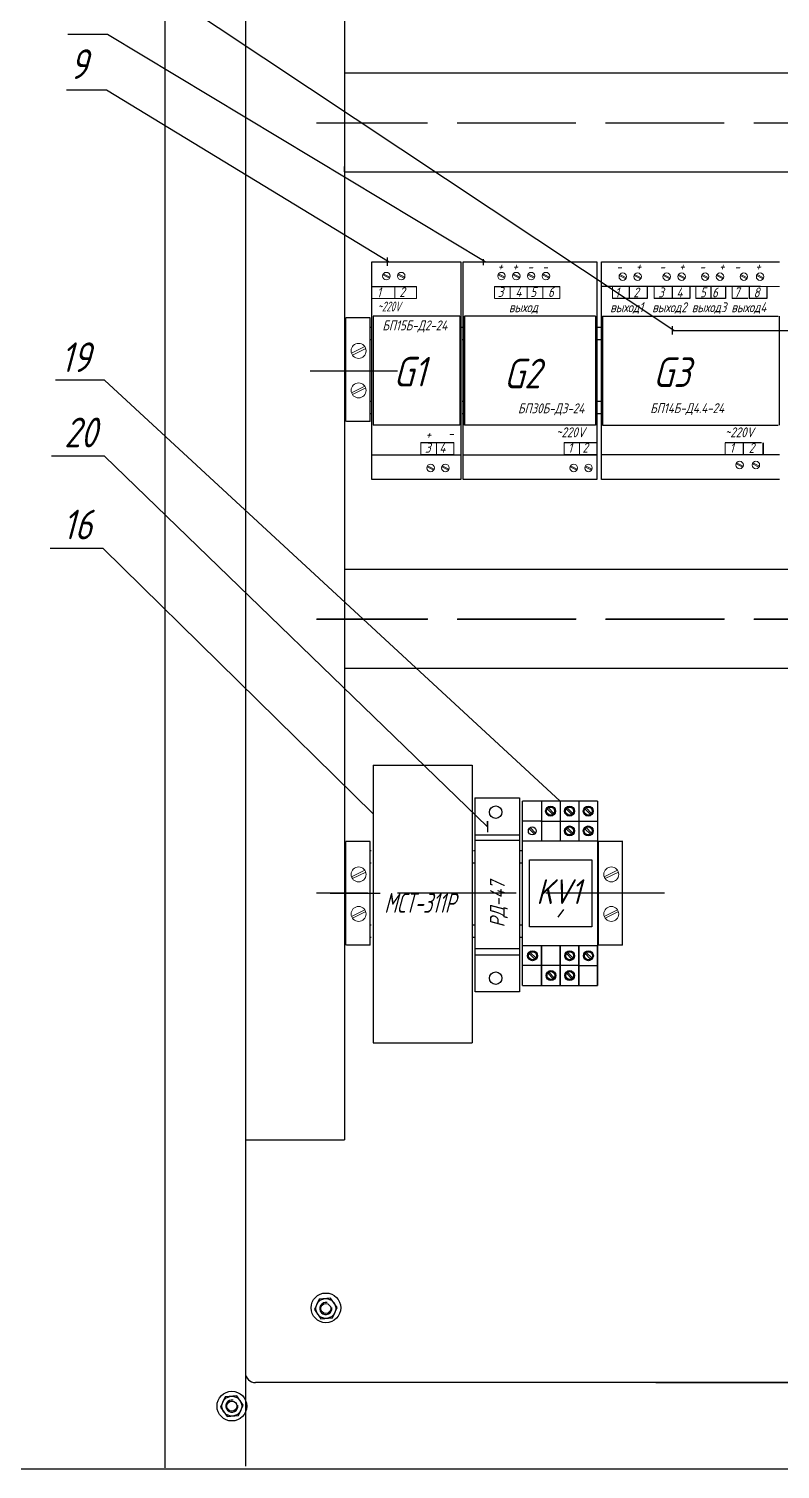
# Model space of a CAD drawing. Header units: millimetres. Extents: x 1012 to 5632, y 4 to 1530.
# Drawn here: x 1152.5 to 1228.4, y 1234.6 to 1380.2 of the extents above; entities that cross this region are included whole.
import ezdxf

# ---------------------------------------------------------------- set-up
doc = ezdxf.new("R2010")
doc.units = ezdxf.units.MM
doc.linetypes.add('ACAD_ISO02W100', pattern=[15, 12, -3])
doc.layers.add('ссылки', color=7, linetype='Continuous')
doc.styles.add('GOST тип А', font='GOST_A.TTF', dxfattribs={"oblique": 15})
doc.styles.get("Standard").update_dxf_attribs({"font": 'GOST_A.TTF', "width": 0.8, "oblique": 15, "height": 3})
doc.styles.add('ЕСКД', font='GOST_A.TTF', dxfattribs={"oblique": 15, "height": 2.5})

msp = doc.modelspace()

# ---------------------------------------------------------------- linework, layer by layer
at = {"color": 7, "lineweight": 30}
for p, q in [((1166.2318, 1234.7154), (1166.2318, 1484.7154)), ((1174.3568, 1474.8302), (1174.3568, 1243.7631)), ((1184.3568, 1465.7103), (1184.3568, 1267.8963)), ((1184.3568, 1375.7716), (1310.6068, 1375.7716)), ((1184.3568, 1365.7716), (1310.6068, 1365.7716)), ((1187.1492, 1356.6721), (1196.1492, 1356.6721)), ((1187.1492, 1334.6721), (1187.1492, 1356.6721)), ((1196.1492, 1356.6721), (1196.1492, 1334.6721)), ((1196.3738, 1334.6721), (1196.3738, 1356.6721)), ((1196.3738, 1356.6721), (1209.8738, 1356.6721)), ((1196.3738, 1334.6721), (1196.3738, 1356.6721)), ((1209.8738, 1356.6721), (1209.8738, 1334.6721)), ((1210.3459, 1334.6721), (1210.3459, 1356.6721)), ((1210.3459, 1334.6721), (1210.3459, 1356.6721)), ((1210.3459, 1356.6721), (1228.3459, 1356.6721)), ((1186.9676, 1351.0157), (1184.5069, 1351.0157)), ((1184.5069, 1340.5157), (1184.5069, 1351.0157)), ((1186.9676, 1340.5157), (1186.9676, 1351.0157)), ((1187.067, 1350.0471), (1186.9757, 1350.0471)), ((1187.067, 1350.0471), (1187.067, 1350.0471)), ((1196.3738, 1350.0471), (1196.1492, 1350.0471)), ((1210.3459, 1350.0471), (1209.8738, 1350.0471)), ((1187.067, 1348.7971), (1186.9757, 1348.7971)), ((1187.0655, 1348.7971), (1187.067, 1348.7971)), ((1196.3738, 1348.7971), (1196.2649, 1348.7971)), ((1210.3459, 1348.7971), (1209.8738, 1348.7971)), ((1187.067, 1342.5471), (1186.9709, 1342.5471)), ((1196.3738, 1342.5471), (1196.2649, 1342.5471)), ((1210.3459, 1342.5471), (1209.8738, 1342.5471)), ((1186.9676, 1340.5157), (1184.5676, 1340.5157)), ((1187.067, 1341.2971), (1186.9676, 1341.2971)), ((1196.3738, 1341.2971), (1196.2649, 1341.2971)), ((1210.3459, 1341.2971), (1209.8738, 1341.2971)), ((1196.1492, 1334.6721), (1187.1492, 1334.6721)), ((1209.8738, 1334.6721), (1196.3738, 1334.6721)), ((1228.3459, 1334.6721), (1210.3459, 1334.6721)), ((1184.3568, 1325.588), (1285.1282, 1325.588)), ((1184.3568, 1325.588), (1310.6068, 1325.588)), ((1184.3568, 1315.588), (1285.1282, 1315.588)), ((1184.3568, 1315.588), (1285.1282, 1315.588)), ((1184.3568, 1315.588), (1310.6068, 1315.588)), ((1187.2741, 1305.781), (1187.2741, 1277.7033)), ((1187.2741, 1305.781), (1197.28, 1305.781)), ((1197.28, 1305.781), (1197.28, 1277.7033)), ((1197.5658, 1302.4712), (1202.0658, 1302.4712)), ((1197.5763, 1282.8612), (1197.5763, 1302.4712)), ((1202.0658, 1302.4712), (1202.0658, 1282.8612)), ((1209.9572, 1302.1287), (1202.3859, 1302.1287)), ((1202.3859, 1283.5037), (1202.3859, 1302.1287)), ((1204.3071, 1302.1287), (1204.3071, 1300.1287)), ((1209.9572, 1302.1287), (1209.9572, 1283.5037)), ((1204.3071, 1300.1287), (1202.3859, 1300.1287)), ((1184.3568, 1298.214), (1184.3568, 1289.464)), ((1186.9676, 1298.0692), (1184.5069, 1298.0692)), ((1184.5069, 1287.5692), (1184.5069, 1298.0692)), ((1186.9676, 1287.5692), (1186.9676, 1298.0692)), ((1212.5204, 1298.0692), (1210.0597, 1298.0692)), ((1210.0597, 1287.5692), (1210.0597, 1298.0692)), ((1212.4671, 1287.5692), (1212.4671, 1298.0692)), ((1212.4671, 1287.5692), (1212.4671, 1298.0692)), ((1184.5069, 1297.0805), (1184.3568, 1297.0805)), ((1187.067, 1297.1007), (1186.9757, 1297.1007)), ((1187.067, 1297.1007), (1187.067, 1297.1007)), ((1197.5833, 1297.1007), (1197.4126, 1297.1007)), ((1202.2259, 1297.1007), (1202.0658, 1297.1007)), ((1202.2185, 1297.1007), (1202.0658, 1297.1007)), ((1202.3859, 1297.1007), (1202.2259, 1297.1007)), ((1202.3785, 1297.1007), (1202.2259, 1297.1007)), ((1210.0589, 1297.1007), (1209.9676, 1297.1007)), ((1210.0597, 1297.1007), (1209.9676, 1297.1007)), ((1210.0589, 1297.1007), (1210.0589, 1297.1007)), ((1184.5069, 1295.8305), (1184.3568, 1295.8305)), ((1187.067, 1295.8507), (1186.9757, 1295.8507)), ((1187.0655, 1295.8507), (1187.067, 1295.8507)), ((1197.5448, 1295.8507), (1197.3922, 1295.8507)), ((1197.5833, 1295.8507), (1197.4126, 1295.8507)), ((1197.5833, 1295.8507), (1197.5522, 1295.8507)), ((1202.1981, 1295.8507), (1202.0454, 1295.8507)), ((1202.2259, 1295.8507), (1202.0658, 1295.8507)), ((1202.3581, 1295.8507), (1202.2055, 1295.8507)), ((1202.3859, 1295.8507), (1202.2259, 1295.8507)), ((1203.0734, 1296.1912), (1209.392, 1296.1912)), ((1203.0734, 1289.4412), (1203.0734, 1296.1912)), ((1209.392, 1296.1912), (1209.392, 1289.4412)), ((1210.0589, 1295.8507), (1209.9676, 1295.8507)), ((1210.0597, 1295.8507), (1209.9888, 1295.8507)), ((1210.0574, 1295.8507), (1210.0589, 1295.8507)), ((1184.5069, 1289.5805), (1184.3568, 1289.5805)), ((1187.067, 1289.6007), (1186.9709, 1289.6007)), ((1197.4942, 1289.6007), (1197.3415, 1289.6007)), ((1197.5233, 1289.6007), (1197.3526, 1289.6007)), ((1202.2074, 1289.6007), (1202.0547, 1289.6007)), ((1202.2259, 1289.6007), (1202.0658, 1289.6007)), ((1202.3675, 1289.6007), (1202.2148, 1289.6007)), ((1202.3859, 1289.6007), (1202.2259, 1289.6007)), ((1209.392, 1289.4412), (1203.0734, 1289.4412)), ((1210.0591, 1289.6007), (1209.963, 1289.6007)), ((1210.0597, 1289.6007), (1209.9982, 1289.6007)), ((1184.5069, 1288.3305), (1184.3568, 1288.3305)), ((1187.067, 1288.3507), (1186.9676, 1288.3507)), ((1197.4942, 1288.3507), (1197.3415, 1288.3507)), ((1197.5233, 1288.3507), (1197.3526, 1288.3507)), ((1202.2074, 1288.3507), (1202.0547, 1288.3507)), ((1202.2259, 1288.3507), (1202.0658, 1288.3507)), ((1202.3675, 1288.3507), (1202.2148, 1288.3507)), ((1202.3859, 1288.3507), (1202.2259, 1288.3507)), ((1210.0591, 1288.3507), (1209.9597, 1288.3507)), ((1210.0597, 1288.3507), (1209.9982, 1288.3507)), ((1186.9676, 1287.5692), (1184.5676, 1287.5692)), ((1212.4671, 1287.5692), (1210.0671, 1287.5692)), ((1208.0689, 1283.5037), (1208.0689, 1285.5037)), ((1208.0689, 1285.5037), (1209.9572, 1285.5037)), ((1202.3859, 1283.5037), (1209.9572, 1283.5037)), ((1202.0658, 1282.8612), (1197.5763, 1282.8612)), ((1187.2741, 1277.7033), (1197.28, 1277.7033)), ((1174.3568, 1267.8963), (1184.3568, 1267.8963)), ((1319.6068, 1243.3302), (1175.3568, 1243.3302)), ((1166.2318, 1234.5802), (1091.2318, 1234.5802)), ((1328.7318, 1234.5802), (1166.2318, 1234.5802))]:
    msp.add_line(p, q, dxfattribs=at)
at = {"color": 7}
for p, q in [((1217.6819, 1349.747), (1160.0687, 1388.0099)), ((1160.4185, 1379.6653), (1156.4021, 1379.6653)), ((1198.5973, 1356.683), (1160.4185, 1379.6653)), ((1160.2939, 1374.0187), (1156.2775, 1374.0187)), ((1188.8823, 1356.6401), (1160.2939, 1374.0187)), ((1184.3568, 1365.7716), (1184.3568, 1366.3006)), ((1184.3568, 1365.7716), (1184.3568, 1366.3006)), ((1184.3568, 1363.0539), (1184.3568, 1326.6315)), ((1188.6895, 1357.0979), (1188.6895, 1356.2614)), ((1198.4045, 1356.9412), (1198.4045, 1356.3395)), ((1187.1492, 1354.1721), (1191.6492, 1354.1721)), ((1187.1492, 1354.1721), (1191.6492, 1354.1721)), ((1199.5514, 1354.1721), (1206.1379, 1354.1721)), ((1199.5514, 1354.1721), (1206.1379, 1354.1721)), ((1199.5514, 1354.1721), (1206.1379, 1354.1721)), ((1199.5514, 1354.1721), (1206.1379, 1354.1721)), ((1226.4362, 1354.1721), (1210.3459, 1354.1721)), ((1212.8041, 1354.1721), (1210.3459, 1354.1721)), ((1213.1425, 1354.1721), (1213.1425, 1352.9563)), ((1214.9843, 1354.1721), (1214.9843, 1352.9563)), ((1217.5091, 1354.1721), (1217.5091, 1352.9563)), ((1219.2877, 1354.1721), (1219.2877, 1352.9563)), ((1221.4074, 1354.1721), (1221.4074, 1352.9563)), ((1222.8828, 1354.1721), (1222.8828, 1352.9563)), ((1225.2996, 1354.1721), (1225.2996, 1352.9563)), ((1227.0782, 1354.1721), (1227.0782, 1352.9563)), ((1213.1425, 1352.9563), (1211.4622, 1352.9563)), ((1214.9843, 1352.9563), (1213.1425, 1352.9563)), ((1217.5091, 1352.9563), (1215.6673, 1352.9563)), ((1219.2877, 1352.9563), (1217.5091, 1352.9563)), ((1221.7242, 1352.9563), (1219.8823, 1352.9563)), ((1222.8828, 1352.9563), (1221.7242, 1352.9563)), ((1225.1576, 1352.9563), (1223.5658, 1352.9563)), ((1227.0782, 1352.9563), (1225.2996, 1352.9563)), ((1186.9676, 1351.0157), (1184.5069, 1351.0157)), ((1186.9143, 1351.0157), (1184.5069, 1351.0157)), ((1196.0242, 1351.1721), (1187.2742, 1351.1721)), ((1187.2742, 1351.1721), (1187.2742, 1340.1721)), ((1196.0242, 1351.1721), (1196.0242, 1340.1721)), ((1196.4988, 1340.1721), (1196.4988, 1351.1721)), ((1196.4988, 1351.1721), (1196.4988, 1340.1721)), ((1209.7488, 1351.1721), (1196.4988, 1351.1721)), ((1209.7488, 1351.1721), (1209.7488, 1340.1721)), ((1210.4709, 1351.1721), (1210.4709, 1340.1721)), ((1210.4709, 1340.1721), (1210.4709, 1351.1721)), ((1210.4709, 1351.1721), (1228.2209, 1351.1721)), ((1228.3628, 1340.1721), (1228.3628, 1351.1721)), ((1217.4892, 1349.747), (1235.3743, 1349.7315)), ((1217.5136, 1350.178), (1217.5136, 1349.3414)), ((1160.1159, 1344.7066), (1155.1575, 1344.7066)), ((1206.1712, 1302.1287), (1160.1159, 1344.7066)), ((1180.9078, 1345.6377), (1189.7204, 1345.6377)), ((1196.0242, 1340.1721), (1187.2742, 1340.1721)), ((1209.7488, 1340.1721), (1196.4988, 1340.1721)), ((1210.4709, 1340.1721), (1228.2209, 1340.1721)), ((1187.1492, 1337.1721), (1196.1492, 1337.1721)), ((1192.0966, 1338.4014), (1195.4126, 1338.4014)), ((1192.8706, 1338.4014), (1195.4126, 1338.4014)), ((1192.8706, 1338.4014), (1195.4126, 1338.4014)), ((1192.8706, 1338.4014), (1195.4126, 1338.4014)), ((1196.3738, 1337.1721), (1209.8738, 1337.1721)), ((1206.5664, 1338.4014), (1209.8825, 1338.4014)), ((1207.3404, 1338.4014), (1209.8825, 1338.4014)), ((1207.3404, 1338.4014), (1209.8825, 1338.4014)), ((1207.3404, 1338.4014), (1209.8825, 1338.4014)), ((1224.7048, 1337.1721), (1210.3459, 1337.1721)), ((1224.7048, 1338.388), (1222.863, 1338.388)), ((1226.5467, 1338.388), (1224.7048, 1338.388)), ((1224.7048, 1337.1721), (1224.7048, 1338.388)), ((1228.3459, 1337.1721), (1224.7048, 1337.1721)), ((1226.6886, 1338.388), (1226.6886, 1337.1721)), ((1226.6886, 1337.1721), (1226.6886, 1338.388)), ((1160.1185, 1337.0091), (1154.7396, 1337.0091)), ((1198.8294, 1299.5461), (1160.1185, 1337.0091)), ((1159.9759, 1327.6994), (1154.597, 1327.6994)), ((1187.2741, 1300.8478), (1159.9759, 1327.6994)), ((1174.3568, 1322.103), (1174.3568, 1234.8991)), ((1205.4329, 1300.7979), (1204.8773, 1301.3535)), ((1205.539, 1300.9039), (1204.9834, 1301.4596)), ((1206.1712, 1302.1287), (1206.1712, 1298.1287)), ((1207.3506, 1300.7979), (1206.7949, 1301.3535)), ((1207.4566, 1300.9039), (1206.901, 1301.4596)), ((1208.0668, 1302.1287), (1208.0668, 1298.1287)), ((1209.2409, 1300.7979), (1208.6852, 1301.3535)), ((1209.347, 1300.9039), (1208.7913, 1301.4596)), ((1209.9572, 1302.1287), (1209.9572, 1298.1287)), ((1198.8294, 1299.5461), (1198.8285, 1300.1211)), ((1198.8285, 1300.1211), (1198.8303, 1299.0082)), ((1203.585, 1298.7979), (1203.0293, 1299.3535)), ((1203.6911, 1298.9039), (1203.1354, 1299.4596)), ((1204.2072, 1300.1287), (1209.9572, 1300.1287)), ((1204.2072, 1300.1287), (1206.0313, 1300.1287)), ((1204.3071, 1300.1287), (1204.3071, 1298.1287)), ((1207.3506, 1298.7979), (1206.7949, 1299.3535)), ((1207.4566, 1298.9039), (1206.901, 1299.4596)), ((1209.2409, 1298.7979), (1208.6852, 1299.3535)), ((1209.347, 1298.9039), (1208.7913, 1299.4596)), ((1186.9676, 1298.0692), (1184.5069, 1298.0692)), ((1186.9143, 1298.0692), (1184.5069, 1298.0692)), ((1197.5658, 1298.7331), (1202.0658, 1298.7331)), ((1197.5658, 1298.1786), (1202.0658, 1298.1786)), ((1202.1385, 1298.7257), (1202.1385, 1298.7257)), ((1202.3859, 1298.1287), (1209.9572, 1298.1287)), ((1212.5204, 1298.0692), (1210.0597, 1298.0692)), ((1212.4671, 1298.0692), (1210.0597, 1298.0692)), ((1184.3568, 1297.0805), (1184.5069, 1297.0805)), ((1206.5273, 1291.165), (1205.9572, 1290.4055)), ((1202.0658, 1287.1927), (1197.5658, 1287.1927)), ((1197.5658, 1286.6096), (1202.0658, 1286.6096)), ((1209.9572, 1287.5037), (1202.3859, 1287.5037)), ((1202.3859, 1283.5037), (1202.3859, 1287.5037)), ((1203.0551, 1286.7285), (1203.6107, 1286.1729)), ((1203.1612, 1286.8346), (1203.7168, 1286.2789)), ((1204.3071, 1283.5037), (1204.3071, 1287.5037)), ((1204.3071, 1287.5037), (1204.3071, 1283.5037)), ((1206.1712, 1283.5037), (1206.1712, 1287.5037)), ((1206.1712, 1287.5037), (1206.1712, 1283.5037)), ((1206.8063, 1286.7285), (1207.3619, 1286.1729)), ((1206.9123, 1286.8346), (1207.468, 1286.2789)), ((1208.0668, 1283.5037), (1208.0668, 1287.5037)), ((1208.0668, 1287.5037), (1208.0668, 1283.5037)), ((1208.7054, 1286.7285), (1209.2611, 1286.1729)), ((1208.8115, 1286.8346), (1209.3672, 1286.2789)), ((1209.9572, 1283.5037), (1209.9572, 1287.5037)), ((1209.9572, 1283.5037), (1209.9572, 1287.0166)), ((1208.0668, 1285.5037), (1202.3859, 1285.5037)), ((1204.9169, 1284.7285), (1205.4725, 1284.1729)), ((1205.0229, 1284.8346), (1205.5786, 1284.2789)), ((1206.8063, 1284.7285), (1207.3619, 1284.1729)), ((1206.9123, 1284.8346), (1207.468, 1284.2789)), ((1215.8443, 1243.3302), (1304.7235, 1243.3302))]:
    msp.add_line(p, q, dxfattribs=at)
at = {"color": 7, "linetype": 'ACAD_ISO02W100'}
for p, q in [((1312.7537, 1370.6943), (1181.5264, 1370.6943)), ((1312.7537, 1320.5108), (1181.5264, 1320.5108)), ((1312.7983, 1320.5254), (1181.571, 1320.5254)), ((1216.7158, 1292.8313), (1181.5264, 1292.8313))]:
    msp.add_line(p, q, dxfattribs=at)
at = {"color": 7, "linetype": 'Continuous', "lineweight": 0}
for p, q in [((1188.9194, 1355.02), (1188.2464, 1355.3553)), ((1188.9194, 1355.02), (1188.2464, 1355.3553)), ((1188.9654, 1355.1122), (1188.2924, 1355.4475)), ((1188.9654, 1355.1122), (1188.2924, 1355.4475)), ((1190.4194, 1355.02), (1189.7464, 1355.3553)), ((1190.4194, 1355.02), (1189.7464, 1355.3553)), ((1190.4654, 1355.1122), (1189.7924, 1355.4475)), ((1190.4654, 1355.1122), (1189.7924, 1355.4475)), ((1200.5565, 1355.02), (1199.8836, 1355.3553)), ((1200.5565, 1355.02), (1199.8836, 1355.3553)), ((1200.6025, 1355.1122), (1199.9295, 1355.4475)), ((1200.6025, 1355.1122), (1199.9295, 1355.4475)), ((1202.0565, 1355.02), (1201.3836, 1355.3553)), ((1202.0565, 1355.02), (1201.3836, 1355.3553)), ((1202.1025, 1355.1122), (1201.4295, 1355.4475)), ((1202.1025, 1355.1122), (1201.4295, 1355.4475)), ((1203.5565, 1355.02), (1202.8836, 1355.3553)), ((1203.5565, 1355.02), (1202.8836, 1355.3553)), ((1203.6025, 1355.1122), (1202.9295, 1355.4475)), ((1203.6025, 1355.1122), (1202.9295, 1355.4475)), ((1205.0565, 1355.02), (1204.3836, 1355.3553)), ((1205.0565, 1355.02), (1204.3836, 1355.3553)), ((1205.1025, 1355.1122), (1204.4295, 1355.4475)), ((1205.1025, 1355.1122), (1204.4295, 1355.4475)), ((1212.8233, 1354.9624), (1212.1503, 1355.2978)), ((1212.8233, 1354.9624), (1212.1503, 1355.2978)), ((1212.8692, 1355.0547), (1212.1963, 1355.39)), ((1212.8692, 1355.0547), (1212.1963, 1355.39)), ((1214.3233, 1354.9624), (1213.6503, 1355.2978)), ((1214.3233, 1354.9624), (1213.6503, 1355.2978)), ((1214.3692, 1355.0547), (1213.6963, 1355.39)), ((1214.3692, 1355.0547), (1213.6963, 1355.39)), ((1217.2685, 1354.9624), (1216.5955, 1355.2978)), ((1217.2685, 1354.9624), (1216.5955, 1355.2978)), ((1217.3144, 1355.0547), (1216.6415, 1355.39)), ((1217.3144, 1355.0547), (1216.6415, 1355.39)), ((1218.7685, 1354.9624), (1218.0955, 1355.2978)), ((1218.7685, 1354.9624), (1218.0955, 1355.2978)), ((1218.8144, 1355.0547), (1218.1415, 1355.39)), ((1218.8144, 1355.0547), (1218.1415, 1355.39)), ((1221.1524, 1354.9624), (1220.4795, 1355.2978)), ((1221.1524, 1354.9624), (1220.4795, 1355.2978)), ((1221.1984, 1355.0547), (1220.5254, 1355.39)), ((1221.1984, 1355.0547), (1220.5254, 1355.39)), ((1222.6524, 1354.9624), (1221.9795, 1355.2978)), ((1222.6524, 1354.9624), (1221.9795, 1355.2978)), ((1222.6984, 1355.0547), (1222.0254, 1355.39)), ((1222.6984, 1355.0547), (1222.0254, 1355.39)), ((1225.0665, 1354.9624), (1224.3935, 1355.2978)), ((1225.0665, 1354.9624), (1224.3935, 1355.2978)), ((1225.1125, 1355.0547), (1224.4395, 1355.39)), ((1225.1125, 1355.0547), (1224.4395, 1355.39)), ((1226.7084, 1354.9624), (1226.0355, 1355.2978)), ((1226.7084, 1354.9624), (1226.0355, 1355.2978)), ((1226.7544, 1355.0547), (1226.0814, 1355.39)), ((1226.7544, 1355.0547), (1226.0814, 1355.39)), ((1189.4518, 1354.1721), (1189.4518, 1352.9563)), ((1191.6492, 1354.1721), (1191.6492, 1352.9563)), ((1199.5514, 1354.1721), (1199.5514, 1352.9563)), ((1201.1374, 1354.1721), (1201.1374, 1352.9563)), ((1202.8446, 1354.1721), (1202.8446, 1352.9563)), ((1204.4306, 1354.1721), (1204.4306, 1352.9563)), ((1206.1379, 1354.1721), (1206.1379, 1352.9563)), ((1210.3459, 1354.1721), (1228.3459, 1354.1721)), ((1211.4622, 1354.1721), (1211.4622, 1352.9563)), ((1211.4622, 1352.9563), (1211.4622, 1354.1721)), ((1213.1425, 1352.9563), (1213.1425, 1354.1721)), ((1213.1425, 1354.1721), (1214.9843, 1354.1721)), ((1215.6673, 1352.9563), (1215.6673, 1354.1721)), ((1215.6673, 1354.1721), (1217.5091, 1354.1721)), ((1217.5091, 1352.9563), (1217.5091, 1354.1721)), ((1217.5091, 1354.1721), (1219.2877, 1354.1721)), ((1219.8823, 1352.9563), (1219.8823, 1354.1721)), ((1219.8823, 1354.1721), (1221.7242, 1354.1721)), ((1221.7242, 1354.1721), (1222.8828, 1354.1721)), ((1223.3158, 1354.1721), (1225.1576, 1354.1721)), ((1223.5658, 1352.9563), (1223.5658, 1354.1721)), ((1225.2996, 1352.9563), (1225.2996, 1354.1721)), ((1225.2996, 1354.1721), (1227.0782, 1354.1721)), ((1191.6492, 1352.9563), (1187.1492, 1352.9563)), ((1202.8446, 1352.9563), (1199.5714, 1352.9563)), ((1206.1379, 1352.9563), (1202.8646, 1352.9563)), ((1185.0774, 1347.4307), (1186.4233, 1348.1014)), ((1185.1693, 1347.2463), (1186.5152, 1347.9169)), ((1185.0774, 1343.4307), (1186.4233, 1344.1014)), ((1185.1693, 1343.2463), (1186.5152, 1343.9169)), ((1192.0966, 1338.4014), (1192.0966, 1337.1855)), ((1195.4126, 1337.1855), (1192.0966, 1337.1855)), ((1193.6785, 1338.4014), (1193.6785, 1337.1855)), ((1195.4126, 1338.4014), (1195.4126, 1337.1855)), ((1206.5664, 1338.4014), (1206.5664, 1337.1855)), ((1209.8825, 1337.1855), (1206.5664, 1337.1855)), ((1208.1483, 1338.4014), (1208.1483, 1337.1855)), ((1209.8825, 1338.4014), (1209.8825, 1337.1855)), ((1222.863, 1338.388), (1222.863, 1337.1721)), ((1222.863, 1337.1721), (1224.7048, 1337.1721)), ((1224.7048, 1338.388), (1224.7048, 1337.1721)), ((1224.7048, 1337.1721), (1226.5467, 1337.1721)), ((1193.3887, 1335.6188), (1192.7157, 1335.9542)), ((1193.3887, 1335.6188), (1192.7157, 1335.9542)), ((1193.4346, 1335.7111), (1192.7617, 1336.0464)), ((1193.4346, 1335.7111), (1192.7617, 1336.0464)), ((1194.8887, 1335.6188), (1194.2157, 1335.9542)), ((1194.8887, 1335.6188), (1194.2157, 1335.9542)), ((1194.9346, 1335.7111), (1194.2617, 1336.0464)), ((1194.9346, 1335.7111), (1194.2617, 1336.0464)), ((1207.8585, 1335.6188), (1207.1855, 1335.9542)), ((1207.8585, 1335.6188), (1207.1855, 1335.9542)), ((1207.9045, 1335.7111), (1207.2315, 1336.0464)), ((1207.9045, 1335.7111), (1207.2315, 1336.0464)), ((1209.3585, 1335.6188), (1208.6855, 1335.9542)), ((1209.3585, 1335.6188), (1208.6855, 1335.9542)), ((1209.4045, 1335.7111), (1208.7315, 1336.0464)), ((1209.4045, 1335.7111), (1208.7315, 1336.0464)), ((1224.6399, 1335.9154), (1223.967, 1336.2507)), ((1224.6399, 1335.9154), (1223.967, 1336.2507)), ((1224.6859, 1336.0076), (1224.0129, 1336.3429)), ((1224.6859, 1336.0076), (1224.0129, 1336.3429)), ((1226.2819, 1335.9154), (1225.6089, 1336.2507)), ((1226.2819, 1335.9154), (1225.6089, 1336.2507)), ((1226.3278, 1336.0076), (1225.6548, 1336.3429)), ((1226.3278, 1336.0076), (1225.6548, 1336.3429)), ((1185.0774, 1294.4843), (1186.4233, 1295.1549)), ((1185.1693, 1294.2998), (1186.5152, 1294.9705)), ((1210.6302, 1294.4843), (1211.9761, 1295.1549)), ((1210.7221, 1294.2998), (1212.068, 1294.9705)), ((1185.0774, 1290.4843), (1186.4233, 1291.1549)), ((1185.1693, 1290.2998), (1186.5152, 1290.9705)), ((1210.6302, 1290.4843), (1211.9761, 1291.1549)), ((1210.7221, 1290.2998), (1212.068, 1290.9705))]:
    msp.add_line(p, q, dxfattribs=at)
at = {"color": 7, "linetype": 'ACAD_ISO02W100', "ltscale": 0.7}
msp.add_line((1182.928, 1292.8313), (1187.983, 1292.8313), dxfattribs=at)
at = {"color": 7, "lineweight": 30}
for points in [[(1181.8195, 1251.7761), (1181.3315, 1250.7296), (1181.9938, 1249.7837), (1183.1441, 1249.8843), (1183.6321, 1250.9308), (1182.9698, 1251.8767)], [(1172.3195, 1241.9011), (1171.8315, 1240.8546), (1172.4938, 1239.9087), (1173.6441, 1240.0093), (1174.1321, 1241.0558), (1173.4698, 1242.0017)]]:
    msp.add_lwpolyline(points, close=True, dxfattribs=at)
at = {"color": 7, "linetype": 'Continuous', "lineweight": 0}
for centre, radius in [((1188.6059, 1355.2338), 0.3795), ((1188.6059, 1355.2338), 0.3795), ((1190.1059, 1355.2338), 0.3795), ((1190.1059, 1355.2338), 0.3795), ((1200.243, 1355.2338), 0.3795), ((1200.243, 1355.2338), 0.3795), ((1201.743, 1355.2338), 0.3795), ((1201.743, 1355.2338), 0.3795), ((1203.243, 1355.2338), 0.3795), ((1203.243, 1355.2338), 0.3795), ((1204.743, 1355.2338), 0.3795), ((1204.743, 1355.2338), 0.3795), ((1212.5098, 1355.1762), 0.3795), ((1212.5098, 1355.1762), 0.3795), ((1214.0098, 1355.1762), 0.3795), ((1214.0098, 1355.1762), 0.3795), ((1216.955, 1355.1762), 0.3795), ((1216.955, 1355.1762), 0.3795), ((1218.455, 1355.1762), 0.3795), ((1218.455, 1355.1762), 0.3795), ((1220.8389, 1355.1762), 0.3795), ((1220.8389, 1355.1762), 0.3795), ((1222.3389, 1355.1762), 0.3795), ((1222.3389, 1355.1762), 0.3795), ((1224.753, 1355.1762), 0.3795), ((1224.753, 1355.1762), 0.3795), ((1226.3949, 1355.1762), 0.3795), ((1226.3949, 1355.1762), 0.3795), ((1185.7963, 1347.6738), 0.7589), ((1185.7963, 1343.6738), 0.7589), ((1193.0752, 1335.8326), 0.3795), ((1193.0752, 1335.8326), 0.3795), ((1194.5752, 1335.8326), 0.3795), ((1194.5752, 1335.8326), 0.3795), ((1207.545, 1335.8326), 0.3795), ((1207.545, 1335.8326), 0.3795), ((1209.045, 1335.8326), 0.3795), ((1209.045, 1335.8326), 0.3795), ((1224.3264, 1336.1291), 0.3795), ((1224.3264, 1336.1291), 0.3795), ((1225.9684, 1336.1291), 0.3795), ((1225.9684, 1336.1291), 0.3795), ((1185.7963, 1294.7274), 0.7589), ((1211.3491, 1294.7274), 0.7589), ((1185.7963, 1290.7274), 0.7589), ((1211.3491, 1290.7274), 0.7589)]:
    msp.add_circle(centre, radius, dxfattribs=at)
at = {"color": 7}
for centre, radius in [((1199.6595, 1301.0293), 0.6307), ((1205.2082, 1301.1287), 0.5), ((1205.2082, 1301.1287), 0.4), ((1207.1258, 1301.1287), 0.5), ((1207.1258, 1301.1287), 0.4), ((1209.0161, 1301.1287), 0.5), ((1209.0161, 1301.1287), 0.4), ((1203.3602, 1299.1287), 0.4), ((1207.1258, 1299.1287), 0.5), ((1207.1258, 1299.1287), 0.4), ((1209.0161, 1299.1287), 0.5), ((1209.0161, 1299.1287), 0.4), ((1203.3859, 1286.5037), 0.5), ((1203.3859, 1286.5037), 0.4), ((1207.1371, 1286.5037), 0.5), ((1207.1371, 1286.5037), 0.4), ((1209.0363, 1286.5037), 0.5), ((1209.0363, 1286.5037), 0.4), ((1199.6595, 1284.2354), 0.6307), ((1205.2477, 1284.5037), 0.5), ((1205.2477, 1284.5037), 0.4), ((1207.1371, 1284.5037), 0.5), ((1207.1371, 1284.5037), 0.4)]:
    msp.add_circle(centre, radius, dxfattribs=at)
at = {"color": 7, "lineweight": 30}
for centre, radius in [((1182.4963, 1250.8974), 1.5), ((1182.4818, 1250.8302), 1), ((1182.4818, 1250.8302), 1), ((1182.4818, 1250.8302), 1), ((1182.4818, 1250.8302), 0.5), ((1172.9818, 1240.9552), 1.5), ((1172.9818, 1240.9552), 1), ((1172.9818, 1240.9552), 1), ((1172.9818, 1240.9552), 1), ((1172.9818, 1240.9552), 0.5)]:
    msp.add_circle(centre, radius, dxfattribs=at)
at = {"color": 7}
for centre in [(1182.4818, 1250.8302), (1172.9818, 1240.9552)]:
    msp.add_arc(centre, 0.6127, 77.654356, 9.494214, dxfattribs=at)
at = {"color": 7, "lineweight": 30}
msp.add_arc((1175.3568, 1244.3302), 1, 180, 270, dxfattribs=at)

# ---------------------------------------------------------------- texts
at = {"color": 7, "linetype": 'Continuous', "lineweight": 0, "style": 'GOST тип А', "oblique": 15}
for s, p in [('+', (1199.849, 1355.748)), ('+', (1201.349, 1355.748)), ('-', (1202.8642, 1355.6758)), ('-', (1204.3642, 1355.6758)), ('-', (1211.8501, 1355.6758)), ('+', (1213.8349, 1355.748)), ('-', (1216.2167, 1355.6758)), ('+', (1218.2015, 1355.748)), ('-', (1220.2604, 1355.6758)), ('+', (1222.2452, 1355.748)), ('-', (1223.7842, 1355.6758)), ('+', (1225.9109, 1355.748)), ('3', (1199.8668, 1353.1248)), ('4', (1201.6582, 1353.1248)), ('5', (1203.1601, 1353.1248)), ('6', (1204.9514, 1353.1248)), ('1', (1211.7343, 1353.0825)), ('2', (1213.5762, 1353.0825)), ('3', (1216.1009, 1353.0825)), ('4', (1217.9428, 1353.0825)), ('5', (1220.316, 1353.0825)), ('6', (1221.5333, 1353.0825)), ('7', (1223.7494, 1353.0825)), ('8', (1225.7332, 1353.0825)), ('выход', (1200.9984, 1351.5825)), ('выход1', (1211.2343, 1351.5825)), ('выход2', (1215.4843, 1351.5825)), ('выход3', (1219.4843, 1351.5825)), ('выход4', (1223.4843, 1351.5825)), ('БП30Б-Д3-24', (1201.9126, 1341.3586)), ('БП14Б-Д4.4-24', (1215.2791, 1341.3786)), ('~220V', (1205.7564, 1338.9344)), ('~220V', (1222.829, 1338.9344)), ('3', (1192.5121, 1337.371)), ('4', (1193.9598, 1337.371)), ('1', (1206.9819, 1337.371)), ('2', (1208.4296, 1337.371)), ('1', (1223.3257, 1337.3577)), ('2', (1225.2518, 1337.3577))]:
    msp.add_text(s, height=1, dxfattribs=at).set_placement(p)
at = {"color": 7, "linetype": 'Continuous', "lineweight": 0, "oblique": 15}
for s, p in [('1', (1187.6543, 1353.0851)), ('2', (1189.9225, 1353.1158)), ('БП15Б-Д2-24', (1188.1998, 1349.7479))]:
    msp.add_text(s, height=1, dxfattribs=at).set_placement(p)
at = {"color": 7, "linetype": 'Continuous', "lineweight": 0, "oblique": 15, "width": 0.8}
msp.add_text('~220V', height=1, dxfattribs=at).set_placement((1187.7134, 1351.6547))
at = {"color": 7, "lineweight": 0, "oblique": 15}
msp.add_text('G1', height=3, dxfattribs=at).set_placement((1189.3223, 1344.0657))
at = {"color": 7, "lineweight": 0, "style": 'GOST тип А', "oblique": 15}
for s, p in [('G2', (1200.4845, 1343.877)), ('G3', (1215.5713, 1344.0186))]:
    msp.add_text(s, height=3, dxfattribs=at).set_placement(p)
at = {"color": 7, "linetype": 'Continuous', "lineweight": 0, "oblique": 15}
for s, p in [('+', (1193.333, 1339.5309)), ('-', (1195.6137, 1339.6031))]:
    msp.add_text(s, height=1, rotation=180, dxfattribs=at).set_placement(p)
at = {"color": 7, "lineweight": 0, "style": 'GOST тип А', "oblique": 15}
msp.add_text('РД-47', height=1.5, rotation=90, dxfattribs=at).set_placement((1200.5783, 1289.3702))
at = {"color": 7, "style": 'ЕСКД', "oblique": 15}
msp.add_text('KV1', height=2.5, dxfattribs=at).set_placement((1203.782, 1291.7337))
at = {"color": 7, "oblique": 15, "width": 0.8}
msp.add_text('МСТ-311Р', height=2, dxfattribs=at).set_placement((1188.3982, 1290.8485))
at = {"layer": 'ссылки', "color": 7, "oblique": 15}
for s, p in [('9', (1156.6037, 1375.1681)), ('19', (1155.6736, 1345.5274)), ('20', (1156.0196, 1337.9208)), ('16', (1155.8769, 1328.6111))]:
    msp.add_text(s, height=3, dxfattribs=at).set_placement(p)

doc.saveas('drawing.dxf')
